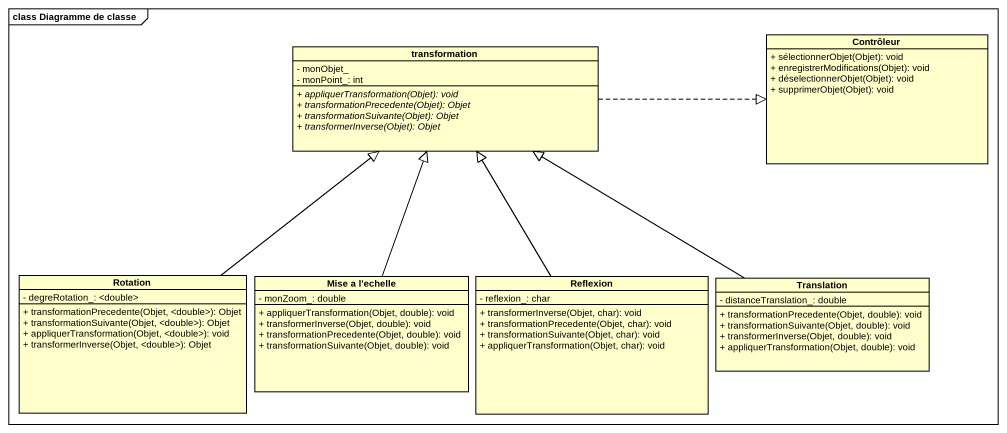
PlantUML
@startuml
mainframe class Diagramme de classe
hide circle
hide empty members
skinparam classAttributeIconSize 0
class transformation {
  - monObjet_
  - monPoint_: int
  {abstract} + appliquerTransformation(Objet): void
  {abstract} + transformationPrecedente(Objet): Objet
  {abstract} + transformationSuivante(Objet): Objet
  {abstract} + transformerInverse(Objet): Objet
}
class Contrôleur {
  + sélectionnerObjet(Objet): void
  + enregistrerModifications(Objet): void
  + déselectionnerObjet(Objet): void
  + supprimerObjet(Objet): void
}
class Rotation {
  - degreRotation_: <double>
  + transformationPrecedente(Objet, <double>): Objet
  + transformationSuivante(Objet, <double>): Objet
  + appliquerTransformation(Objet, <double>): void
  + transformerInverse(Objet, <double>): Objet
}
class "Mise a l'echelle" as Mise_a_l_echelle {
  - monZoom_: double
  + appliquerTransformation(Objet, double): void
  + transformerInverse(Objet, double): void
  + transformationPrecedente(Objet, double): void
  + transformationSuivante(Objet, double): void
}
class Reflexion {
  - reflexion_: char
  + transformerInverse(Objet, char): void
  + transformationPrecedente(Objet, char): void
  + transformationSuivante(Objet, char): void
  + appliquerTransformation(Objet, char): void
}
class Translation {
  - distanceTranslation_: double
  + transformationPrecedente(Objet, double): void
  + transformationSuivante(Objet, double): void
  + transformerInverse(Objet, double): void
  + appliquerTransformation(Objet, double): void
}
transformation .right.|> Contrôleur
Rotation -up-|> transformation
Mise_a_l_echelle -up-|> transformation
Reflexion -up-|> transformation
Translation -left-|> transformation
@enduml
